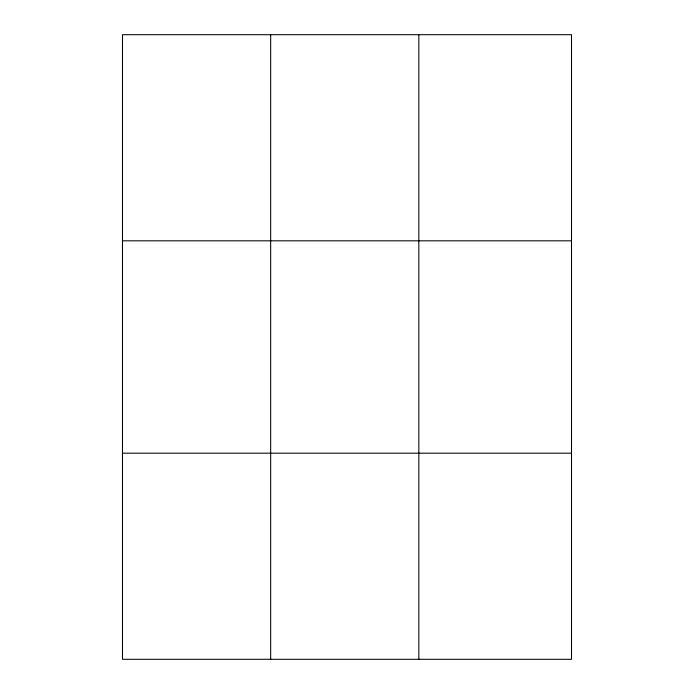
<?xml version="1.0" encoding="UTF-8"?>
<svg xmlns="http://www.w3.org/2000/svg" width="694" height="694" viewBox="0 0 694 694"><rect width="100%" height="100%" fill="white"/><g stroke="black" fill="none" stroke-linecap="round" stroke-linejoin="round"><path stroke-width="1.04" d="M270.669 34.7L270.669 659.3M418.838 34.7L418.838 659.3M122.491 240.818L571.509 240.818M122.491 453.182L571.509 453.182M571.509 556.241L571.509 659.3L122.491 659.3L122.491 34.7L571.509 34.7L571.509 556.241"/></g></svg>
